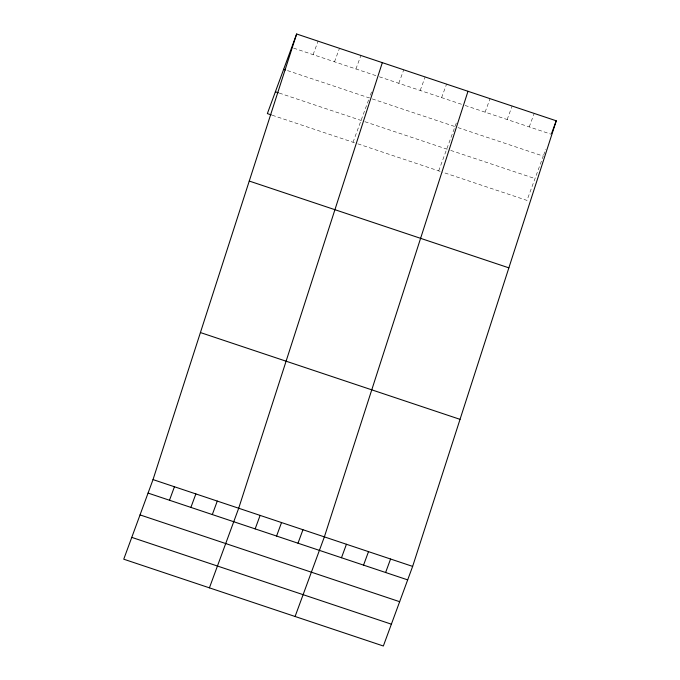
<?xml version="1.0" encoding="UTF-8"?>
<svg xmlns="http://www.w3.org/2000/svg" width="680" height="680" viewBox="0 0 680 680"><rect width="100%" height="100%" fill="white"/><g stroke="black" fill="none" stroke-linecap="round" stroke-linejoin="round"><path stroke-width="0.51" stroke-dasharray="3.4 2.55" d="M313.106 54.647L318.07 41.157M334.526 61.803L339.481 48.322M355.938 68.969L360.901 55.479M353.03 142.248L368.985 98.88M371.518 91.996L369.333 97.945L286.577 70.278M398.777 83.291L403.741 69.802M420.197 90.448L425.153 76.968M441.609 97.614L446.573 84.124M438.702 170.893L457.19 120.641M485.095 112.149L490.059 98.668M507.161 119.527L512.125 106.046M529.227 126.905L534.191 113.424M543.635 155.117L545.827 149.158M293.632 48.136L376.388 75.803M379.304 76.781L462.06 104.448M465.035 105.442L551.302 134.283M372.249 98.923L455.005 126.591M458.014 127.602L543.269 156.102L526.975 200.405L443.717 172.567M279.284 93.084L363.978 121.406M364.956 121.728L449.743 150.076M450.746 150.416L534.998 178.585M272.229 115.226L356.923 143.548M357.901 143.871L442.714 172.236"/><path stroke-width="1.02" d="M153.025 479.596L296.65 34L556.257 120.802L412.641 566.398L383.35 646L123.743 559.198L153.025 479.596L412.641 566.398M382.322 62.645L238.697 508.24L209.415 587.843M467.993 91.29L324.368 536.885L295.086 616.488M296.65 34L267.359 113.603L271.252 114.903M169.481 500.242L174.445 486.761M190.901 507.408L195.865 493.918M212.321 514.564L217.285 501.083M255.153 528.887L260.117 515.406M276.573 536.053L281.537 522.563M297.993 543.21L302.957 529.729M341.479 557.744L346.434 544.263M363.545 565.123L368.509 551.641M385.611 572.5L390.575 559.019M551.65 133.322L556.257 120.802M283.662 69.3L285.608 69.955M275.392 91.783L278.307 92.76M249.254 181.05L508.861 267.844M200.421 332.554L460.037 419.348M148.07 493.085L407.677 579.879M140.037 514.904L399.653 601.698M131.767 537.379L391.382 624.181"/></g></svg>
